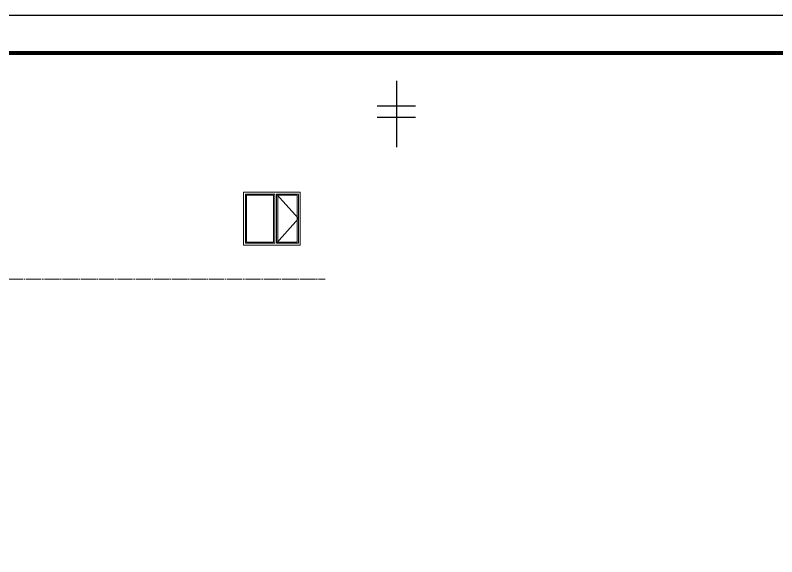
# Model space of a CAD drawing. Extents: x -518115 to 389031, y -231062 to 1628073.
# Drawn here: x 28225 to 48391, y -161765 to -147435 of the extents above; entities that cross this region are included whole.
import ezdxf

# ---------------------------------------------------------------- set-up
doc = ezdxf.new("R2010")
doc.units = 0
doc.header["$LTSCALE"] = 1000
doc.header["$MEASUREMENT"] = 0
doc.linetypes.add('DOTE', pattern=[2.42, 2, -0.2, 0.02, -0.2])
for name, color, linetype, lineweight in [('DOTE', 19, 'DOTE', 9), ('WINDOW', 144, 'Continuous', 15), ('立面-普通轮廓', 7, 'Continuous', 18), ('立面-窗开启线', 250, 'Continuous', 13)]:
    doc.layers.add(name, color=color, linetype=linetype, lineweight=lineweight)
doc.layers.add('yichutu', color=7, linetype='Continuous', true_color=0xffffff, plot=False)
doc.layers.add('图框', color=140, linetype='Continuous')

# ---------------------------------------------------------------- blocks, each defined once
blk = doc.blocks.new('TK')
at = {"layer": '图框'}
blk.add_lwpolyline([(465375, 548714), (549475, 548714), (549475, 489314), (465375, 489314)], close=True, dxfattribs=at)
blk.add_lwpolyline([(465375, 548714), (549475, 548714), (549475, 489314), (465375, 489314)], close=True, dxfattribs=at)
at = {"layer": '图框', "const_width": 100}
blk.add_lwpolyline([(548475, 490314), (548475, 547714), (467875, 547714), (467875, 490314)], close=True, dxfattribs=at)
blk = doc.blocks.new('yct-841-594-84100-59399.9999999999-100-1000.0')
at = {"layer": 'yichutu', "color": 7, "true_color": 0xffffff}
blk.add_lwpolyline([(0, 0), (0, 59400), (84100, 59400), (84100, 0)], close=True, dxfattribs=at)

msp = doc.modelspace()

# ---------------------------------------------------------------- linework, layer by layer
for p, q in [((38316.6, -149173.7), (38316.6, -150924.7)), ((38316.6, -149173.7), (38316.6, -150924.7)), ((37809.2, -149830.3), (38824, -149830.3)), ((37809.2, -149830.3), (38824, -149830.3)), ((37809.2, -150133.6), (38824, -150133.6)), ((37809.2, -150133.6), (38824, -150133.6))]:
    msp.add_line(p, q)
at = {"layer": 'DOTE', "ltscale": 0.2}
msp.add_line((13024.1, -154417.7), (36430, -154417.7), dxfattribs=at)
at = {"layer": 'WINDOW'}
for points in [[(34321.5, -152167.7), (35096.5, -152167.7), (35096.5, -153467.7), (34321.5, -153467.7)], [(35721.5, -152167.7), (35146.5, -152167.7), (35146.5, -153467.7), (35721.5, -153467.7)]]:
    msp.add_lwpolyline(points, close=True, dxfattribs=at)
at = {"layer": 'WINDOW', "color": 250}
for points in [[(34351.5, -152197.7), (35066.5, -152197.7), (35066.5, -153437.7), (34351.5, -153437.7)], [(35691.5, -152197.7), (35176.5, -152197.7), (35176.5, -153437.7), (35691.5, -153437.7)]]:
    msp.add_lwpolyline(points, close=True, dxfattribs=at)
at = {"layer": '立面-普通轮廓'}
msp.add_lwpolyline([(34271.5, -152117.7), (35771.5, -152117.7), (35771.5, -153517.7), (34271.5, -153517.7)], close=True, dxfattribs=at)
at = {"layer": '立面-窗开启线', "color": 4, "ltscale": 0.5}
msp.add_lwpolyline([(35146.5, -152167.7), (35721.5, -152817.7), (35146.5, -153467.7)], dxfattribs=at)

# ---------------------------------------------------------------- block references
msp.add_blockref('TK', (-466360.9, -696148.7))
at = {"layer": 'yichutu'}
msp.add_blockref('yct-841-594-84100-59399.9999999999-100-1000.0', (-985.9, -206835), dxfattribs=at)

doc.saveas('drawing.dxf')
